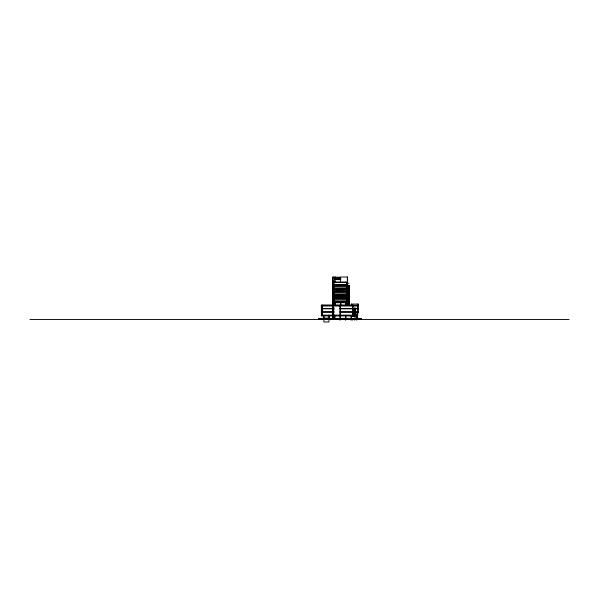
<?xml version="1.0" encoding="UTF-8"?>
<svg xmlns="http://www.w3.org/2000/svg" width="599" height="599" viewBox="0 0 599 599"><rect width="100%" height="100%" fill="white"/><g stroke="black" fill="none" stroke-linecap="round" stroke-linejoin="round"><path stroke-width="0.9" d="M334.369 278.857L340.861 278.857M334.369 278.992L340.861 278.992M332.834 281.058L335.006 281.058M332.834 282.159L346.709 282.159L346.709 302.69L334.092 302.69L334.092 282.159M346.709 282.301L334.369 282.301M346.888 283.17L349.12 283.237M334.324 284.547L346.432 284.615M334.324 284.615L346.477 284.615M334.324 285.536L346.477 285.536M346.888 285.581L348.91 285.581M347.989 285.723L348.91 285.723M347.989 285.88L348.91 285.925M347.989 286.09L348.91 286.135M334.324 286.479L346.477 286.547M347.989 286.547L348.91 286.502M347.989 286.711L348.91 286.711M346.888 287.123L348.91 287.168M346.888 287.235L348.91 287.235M346.888 287.325L347.809 287.37M346.888 287.535L347.809 287.535M346.888 287.58L347.809 287.58M346.888 287.79L347.809 287.745M334.324 287.924L346.432 287.857M346.888 287.992L347.809 287.947M346.888 288.411L347.809 288.359M346.888 288.568L347.809 288.568M334.324 288.778L346.432 288.845M346.888 288.778L348.91 288.778M334.324 288.845L346.477 288.845M346.888 288.89L348.91 288.89M347.989 289.025L348.91 289.025M347.989 289.235L348.91 289.19M347.989 289.392L348.91 289.392M347.989 289.444L348.91 289.444M347.989 289.602L348.91 289.602M334.324 289.789L346.477 289.789M347.989 289.811L348.91 289.811M334.324 289.856L346.432 289.789M347.989 289.856L348.91 289.856M347.989 290.058L348.91 290.013M348.91 290.223L347.809 290.186L347.809 291.728L346.888 291.713M346.888 290.425L348.91 290.425M346.888 290.545L348.91 290.545M346.888 290.635L347.809 290.68M346.888 290.889L347.809 290.889M334.324 291.166L346.432 291.234M334.324 291.234L346.477 291.234M346.888 291.301L347.809 291.256M346.888 291.458L347.809 291.511M346.888 291.668L347.809 291.668M346.888 291.878L347.809 291.923M334.324 292.147L346.432 292.147M346.888 292.08L348.91 292.08M346.888 292.2L348.91 292.2M347.989 292.334L348.91 292.334M347.989 292.544L348.91 292.492M347.989 292.746L348.91 292.701M334.324 293.091L346.432 293.158M347.989 293.158L348.91 293.158M347.989 293.323L348.91 293.368M348.91 293.532L347.809 293.495L347.809 295.037L346.888 295.022M348.91 293.577L347.989 293.577L347.989 291.945M346.888 293.78L348.91 293.735M346.888 293.847L348.91 293.847M346.888 293.989L347.809 293.989M346.888 294.401L347.809 294.356M334.324 294.468L346.432 294.536M346.888 294.566L347.809 294.566M346.888 294.768L347.809 294.768M346.888 294.813L347.809 294.813M346.888 295.18L347.809 295.225M334.324 295.389L346.477 295.389M346.888 295.389L348.91 295.389M334.324 295.457L346.432 295.389M346.888 295.502L348.91 295.502M347.989 295.644L348.91 295.599M347.989 295.801L348.91 295.846M347.989 296.265L348.91 296.213M334.324 296.4L346.432 296.468M347.989 296.423L348.91 296.423M334.324 296.468L346.477 296.468M347.989 296.468L348.91 296.468M347.989 296.632L348.91 296.632M347.989 296.677L348.91 296.677M348.91 296.879L347.809 296.805L347.809 298.347M348.91 297.044L346.888 297.044L348.91 297.156M346.888 297.246L347.809 297.246M346.888 297.501L347.809 297.501M346.888 297.666L347.809 297.666M346.477 297.778L334.324 297.778L346.432 297.778M346.888 297.71L347.809 297.71M346.888 297.913L347.809 297.868M346.888 298.122L347.809 298.077M346.888 298.534L347.809 298.534M334.324 298.699L346.432 298.766M346.888 298.699L348.91 298.699M346.888 298.811L348.91 298.811M347.989 298.946L348.91 298.946M347.989 299.156L348.91 299.111M347.989 299.365L348.91 299.365M347.989 299.522L348.91 299.522M347.989 299.567L348.91 299.567M334.324 299.777L346.432 299.777M347.989 299.777L348.91 299.732M347.989 299.979L348.91 299.934M346.888 300.346L348.91 300.346M346.888 300.466L348.91 300.466M346.888 300.765L347.809 300.765M346.888 300.81L347.809 300.81M346.888 301.012L347.809 300.968M334.324 301.087L346.477 301.087M346.888 301.222L347.809 301.222M346.888 301.387L347.809 301.387M346.888 301.432L347.809 301.432M346.888 301.589L347.809 301.589M346.888 301.799L347.809 301.844M334.324 302.001L346.709 302.001M346.888 302.001L348.91 302.001M334.092 302.143L346.432 302.076M346.888 302.121L348.91 302.121M347.989 302.21L348.91 302.255M347.989 302.465L348.91 302.465M347.989 302.622L348.91 302.622M347.989 302.667L348.91 302.667M347.989 302.877L348.91 302.877M348.91 303.498L347.809 303.416L347.809 304.958L346.888 304.943L347.809 304.898M346.888 303.656L348.91 303.656M346.888 303.775L349.12 303.775L349.12 285.468L346.888 285.468L346.933 305.37M346.888 303.91L347.809 303.91M346.888 304.067L347.809 304.12M351.388 304.067L358.142 304.067M346.888 304.277L347.809 304.277M346.888 304.322L347.809 304.322M346.888 304.532L347.809 304.487M346.888 304.689L347.809 304.689M321.371 305.31L358.067 305.31M322.06 305.999L357.888 305.999M321.371 306.598L322.06 306.598M333.957 307.699L333.957 309.631M352.556 307.699L352.818 316.085M322.24 308.62L333.77 308.62M339.97 308.62L358.067 308.62M322.24 308.755L333.77 308.755M339.97 308.755L358.067 308.755M352.766 308.822L353.687 308.822M352.766 309.032L353.687 309.077M352.766 309.241L353.687 309.241M352.766 309.286L353.687 309.286M352.556 309.443L353.687 309.488M352.766 309.653L353.687 309.653M352.766 309.698L353.687 309.698M352.766 310.065L353.874 310.027L353.874 311.57L354.788 311.555M352.766 310.275L354.788 310.275M352.766 310.387L354.788 310.387M353.874 310.477L354.788 310.522M353.874 310.731L354.788 310.731M333.957 311.008L333.957 312.933M353.874 311.098L354.788 311.143M353.874 311.308L354.788 311.353M353.874 311.51L354.788 311.51M353.874 311.765L354.788 311.765M322.24 311.922L333.77 311.922M339.97 311.922L358.067 311.922M322.24 312.064L333.77 312.064M339.97 312.064L358.067 312.064M352.766 312.176L353.687 312.176M352.766 312.386L353.687 312.341M352.766 312.543L353.687 312.543M356.967 312.611L357.655 312.611L357.655 315.92L321.371 315.92L321.371 305.123L353.111 305.123L353.111 315.92M352.556 312.753L353.687 312.753L352.766 312.798M352.766 312.955L358.067 312.933L358.067 304.067M352.766 313.165L353.687 313.21M352.766 313.374L353.874 313.337L353.874 314.879L354.788 314.864M352.766 313.419L353.687 313.419L353.687 311.787M352.766 313.577L354.788 313.577M352.766 313.696L354.788 313.696M353.874 313.831L354.788 313.786M353.874 314.243L354.788 314.198M321.371 314.31L322.06 314.31M333.957 314.31L333.77 315.231M352.556 314.31L353.111 314.31M356.967 314.31L357.655 314.31M353.874 314.453L354.788 314.408M353.874 314.61L354.788 314.61M353.874 314.655L354.788 314.655M353.874 315.074L354.788 315.074M321.371 315.231L357.655 315.231M322.06 315.366L357.655 315.366M352.766 315.486L353.687 315.486M352.766 315.643L353.687 315.688M352.766 315.853L353.687 315.898M323.438 318.129L328.948 318.129M323.55 318.219L324.239 318.129M355.132 318.675L356.967 318.675M355.132 318.818L356.967 318.818M320.682 318.997L324.366 318.997M328.971 318.997L329.18 319.507M339.947 318.997L360.321 318.997L360.321 319.507M324.366 319.02L320.428 319.02L320.428 319.507M329.405 319.087L361.122 319.02M329.405 319.23L356.967 319.23M329.405 319.364L356.967 319.364M29.95 319.507L569.05 319.507M356.51 319.739L356.967 319.911L356.51 319.911L356.51 314.962M352.766 320.195L352.818 318.593M354.743 320.195L354.788 318.593M361.332 319.507L361.332 318.398L318.533 318.398L318.533 319.507M361.122 318.398L361.122 319.507M360.186 319.507L360.186 318.631L320.682 318.631L320.682 319.507M357.888 304.067L357.888 312.933M357.333 312.236L357.333 319.507M356.967 315.366L356.967 319.507M355.027 318.541L355.005 307.699L354.788 316.085M353.687 308.478L353.687 310.11M352.556 305.123L352.556 315.92M351.456 304.067L351.456 305.31M351.456 315.366L351.456 319.507M350.999 315.366L350.999 319.507M348.91 285.468L348.91 305.37M348.843 285.468L348.865 305.37M347.989 285.334L347.989 286.958L348.91 286.958L347.809 286.884L347.809 288.426M347.989 288.636L347.989 290.268M347.989 295.255L347.989 296.879M347.989 298.557L347.989 300.189L348.91 300.189L347.809 300.106L347.809 301.649M347.989 301.866L347.989 303.498M347.562 305.31L347.562 277.015L340.434 277.015L340.434 281.058M347.353 277.015L347.353 305.31M346.611 285.468L346.611 305.31M346.155 302.607L346.155 305.31M345.945 302.143L345.945 305.31M345.945 315.366L345.945 319.507M345.788 282.159L345.788 282.571M345.488 302.69L345.488 305.31M345.488 315.366L345.488 319.507M345.084 318.398L345.009 319.507M344.799 318.398L344.874 319.507M340.891 302.69L340.891 305.31M340.816 282.159L340.816 282.571M340.434 302.69L340.434 305.31M340.434 305.999L340.434 315.231M340.434 315.366L340.434 319.507M340.082 318.997L340.082 319.507M339.985 282.159L339.985 282.571M339.97 305.999L339.97 315.231M339.97 315.366L339.947 319.507M339.648 279.755L339.648 277.015L339.438 279.591M338.525 279.755L338.525 277.015L338.308 279.591M337.394 279.755L337.394 277.015L337.177 279.591M336.264 279.755L336.264 277.015L332.834 277.015L332.834 318.541M335.38 302.69L335.38 305.31M335.193 282.159L335.193 282.571M335.006 277.015L335.006 282.578M334.923 302.69L334.923 305.31M334.923 315.366L334.923 319.507M334.482 284.547L334.482 285.468M334.459 302.69L334.459 305.31M334.459 315.366L334.459 319.507M334.369 284.547L334.369 302.143M334.002 285.468L334.002 305.31M334.002 315.92L334.002 318.631M333.493 305.123L333.493 315.92M333.081 291.706L333.081 292.08M333.022 277.015L333.022 318.541M329.405 315.366L329.405 319.507M328.948 315.194L328.948 321.985L323.894 321.985L323.894 315.366M323.55 318.129L323.55 318.631M323.438 315.366L323.438 319.507M322.24 305.999L322.24 315.231M322.06 305.123L322.06 315.92M320.592 318.398L320.592 319.507M320.39 318.398L320.39 319.507M318.75 318.398L318.75 319.507M348.91 286.292L347.989 286.292L348.91 286.337M347.809 288.156L346.888 288.156L347.809 288.201M347.809 291.047L346.888 291.047L347.809 291.092M348.91 292.911L347.989 292.911L348.91 292.956M347.809 294.146L346.888 294.146L347.809 294.191M348.91 296.011L347.989 296.011L348.91 296.056M347.809 298.28L346.888 298.28L347.809 298.332M348.91 303.034L347.989 303.034L348.91 303.079M348.91 303.244L347.989 303.244L348.91 303.289M353.687 309.855L352.766 309.855L353.687 309.9M354.788 310.888L353.874 310.888L354.788 310.933M354.788 313.988L353.874 313.988L354.788 314.041M340.434 319.739L339.97 319.911L340.434 319.739M345.945 319.739L345.488 319.911L345.945 319.739M351.456 319.739L350.999 319.911L351.456 319.739"/></g></svg>
